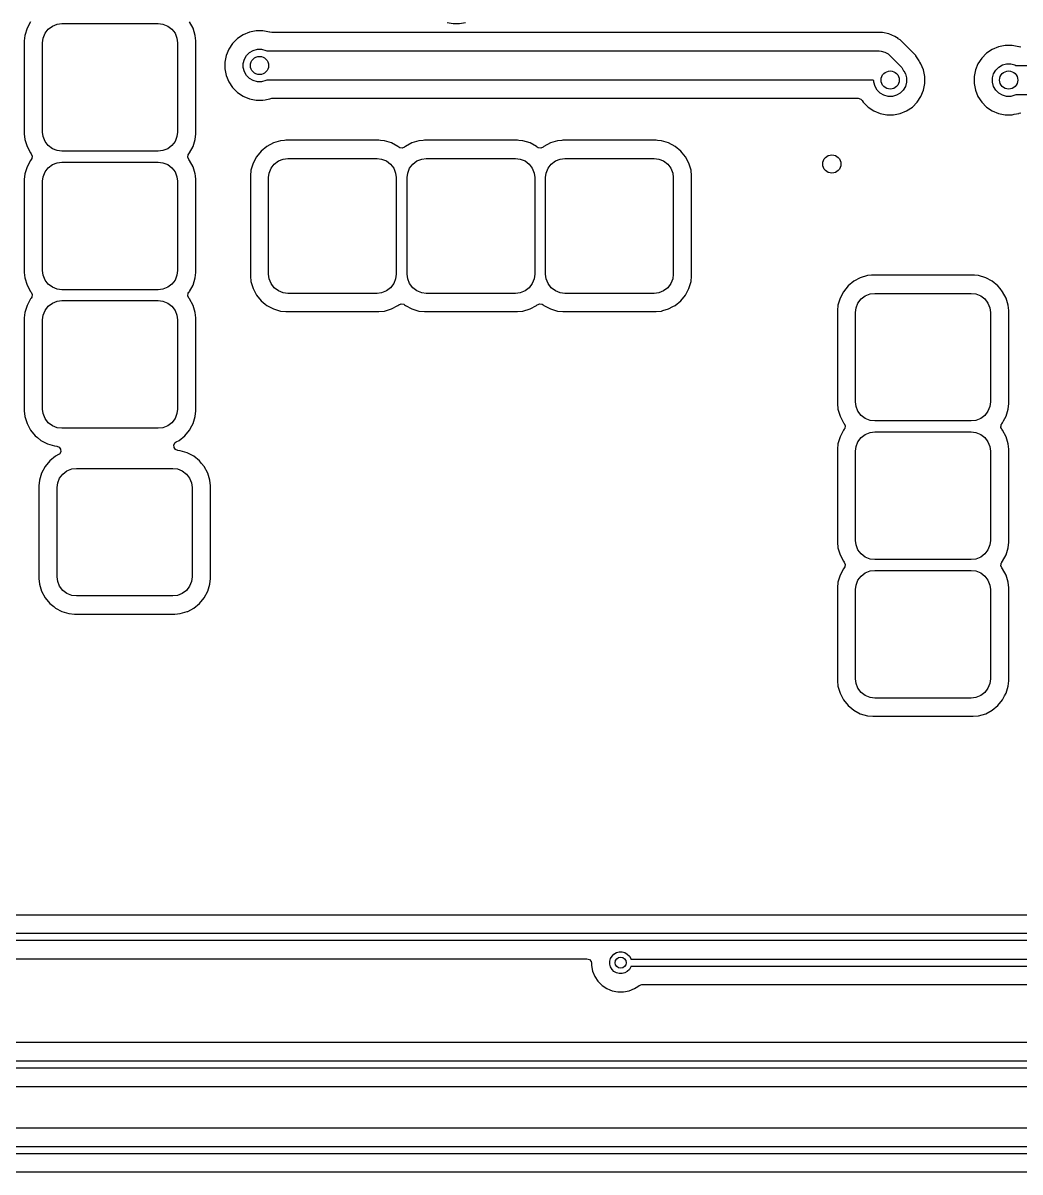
# Model space of a CAD drawing. Extents: x 3.62 to 7.51, y -6.04 to -1.71.
# Drawn here: x 5.345 to 6.422, y -4.203 to -2.962 of the extents above; entities that cross this region are included whole.
import ezdxf

# ---------------------------------------------------------------- set-up
doc = ezdxf.new("R2010")
doc.units = 0
doc.header["$MEASUREMENT"] = 0
doc.layers.add('BLACK', color=7, linetype='CONTINUOUS')

msp = doc.modelspace()

# ---------------------------------------------------------------- linework, layer by layer
at = {"layer": 'BLACK', "linetype": 'CONTINUOUS'}
for p, q in [((5.3531, -2.9607), (5.3493, -2.9677)), ((5.3722, -2.9687), (5.3767, -2.9653)), ((5.3767, -2.9653), (5.3819, -2.9632)), ((5.3819, -2.9632), (5.3868, -2.9626)), ((5.3868, -2.9626), (5.4911, -2.9626)), ((5.4911, -2.9626), (5.496, -2.9632)), ((5.496, -2.9632), (5.5013, -2.9653)), ((5.5013, -2.9653), (5.5058, -2.9687)), ((5.5286, -2.9677), (5.5249, -2.9607)), ((5.8032, -2.9613), (5.8095, -2.9626)), ((5.8095, -2.9626), (5.8097, -2.9626)), ((5.8097, -2.9626), (5.8097, -2.9626)), ((5.8097, -2.9626), (5.8097, -2.9626)), ((5.8097, -2.9626), (5.8163, -2.9626)), ((5.8163, -2.9626), (5.8228, -2.9613)), ((5.8163, -2.9626), (5.8163, -2.9626)), ((5.347, -2.9754), (5.3464, -2.9813)), ((5.3493, -2.9677), (5.347, -2.9754)), ((5.3667, -2.9784), (5.3688, -2.9731)), ((5.3688, -2.9731), (5.3722, -2.9687)), ((5.5058, -2.9687), (5.5092, -2.9731)), ((5.5092, -2.9731), (5.5112, -2.9784)), ((5.5309, -2.9754), (5.5286, -2.9677)), ((5.5286, -2.9677), (5.5286, -2.9677)), ((5.5286, -2.9677), (5.5286, -2.9677)), ((5.5315, -2.9813), (5.5309, -2.9754)), ((5.5827, -2.9747), (5.5765, -2.9788)), ((5.5895, -2.9719), (5.5827, -2.9747)), ((5.5827, -2.9747), (5.5827, -2.9747)), ((5.5967, -2.9705), (5.5895, -2.9719)), ((5.5895, -2.9719), (5.5895, -2.9719)), ((5.6041, -2.9705), (5.5967, -2.9705)), ((5.5967, -2.9705), (5.5967, -2.9705)), ((5.6113, -2.9719), (5.6041, -2.9705)), ((5.6041, -2.9705), (5.6041, -2.9705)), ((5.6117, -2.972), (5.6113, -2.9719)), ((5.6113, -2.9719), (5.6113, -2.9719)), ((5.6113, -2.9719), (5.6113, -2.9719)), ((5.6136, -2.9724), (5.6117, -2.972)), ((6.2732, -2.9724), (5.6136, -2.9724)), ((6.28, -2.9738), (6.2732, -2.9724)), ((6.2732, -2.9724), (6.2732, -2.9724)), ((6.2732, -2.9724), (6.2732, -2.9724)), ((6.2833, -2.9751), (6.28, -2.9738)), ((6.28, -2.9738), (6.28, -2.9738)), ((6.2865, -2.9765), (6.2833, -2.9751)), ((6.29, -2.9788), (6.2865, -2.9765)), ((5.3464, -2.9813), (5.3464, -3.0817)), ((5.3661, -2.9833), (5.3667, -2.9784)), ((5.3661, -3.0797), (5.3661, -2.9833)), ((5.5112, -2.9784), (5.5118, -2.9833)), ((5.5118, -2.9833), (5.5118, -3.0797)), ((5.5315, -3.0042), (5.5315, -2.9813)), ((5.5672, -2.9901), (5.5644, -2.997)), ((5.5713, -2.984), (5.5672, -2.9901)), ((5.5672, -2.9901), (5.5672, -2.9901)), ((5.5765, -2.9788), (5.5713, -2.984)), ((5.5713, -2.984), (5.5713, -2.984)), ((5.5765, -2.9788), (5.5765, -2.9788)), ((6.2901, -2.9789), (6.29, -2.9788)), ((6.2923, -2.9803), (6.2901, -2.9789)), ((6.2901, -2.9789), (6.2901, -2.9789)), ((6.309, -2.9971), (6.2923, -2.9803)), ((6.2923, -2.9803), (6.2923, -2.9803)), ((6.3985, -2.9876), (6.3917, -2.9905)), ((6.4058, -2.9862), (6.3985, -2.9876)), ((6.3985, -2.9876), (6.3985, -2.9876)), ((6.4131, -2.9862), (6.4058, -2.9862)), ((6.4058, -2.9862), (6.4058, -2.9862)), ((6.4204, -2.9876), (6.4131, -2.9862)), ((6.4131, -2.9862), (6.4131, -2.9862)), ((6.4207, -2.9878), (6.4204, -2.9876)), ((6.4204, -2.9876), (6.4204, -2.9876)), ((6.4204, -2.9876), (6.4204, -2.9876)), ((6.4226, -2.9882), (6.4207, -2.9878)), ((5.5644, -2.997), (5.563, -3.0042)), ((5.5644, -2.997), (5.5644, -2.997)), ((5.5828, -3.0056), (5.584, -3.0011)), ((5.584, -3.0011), (5.5863, -2.9971)), ((5.5863, -2.9971), (5.5896, -2.9938)), ((5.5896, -2.9938), (5.5936, -2.9915)), ((5.5936, -2.9915), (5.5981, -2.9903)), ((5.5981, -2.9903), (5.6027, -2.9903)), ((5.6027, -2.9903), (5.6072, -2.9915)), ((5.6072, -2.9915), (5.6082, -2.9921)), ((5.6082, -2.9921), (6.2697, -2.9921)), ((6.2697, -2.9921), (6.2717, -2.9923)), ((6.2717, -2.9923), (6.2757, -2.9933)), ((6.2757, -2.9933), (6.2793, -2.9954)), ((6.2793, -2.9954), (6.2808, -2.9967)), ((6.2808, -2.9967), (6.2926, -3.0085)), ((6.3093, -2.9974), (6.309, -2.9971)), ((6.309, -2.9971), (6.309, -2.9971)), ((6.309, -2.9971), (6.309, -2.9971)), ((6.3129, -3.0029), (6.3093, -2.9974)), ((6.3804, -2.9998), (6.3763, -3.0059)), ((6.3856, -2.9946), (6.3804, -2.9998)), ((6.3804, -2.9998), (6.3804, -2.9998)), ((6.3917, -2.9905), (6.3856, -2.9946)), ((6.3856, -2.9946), (6.3856, -2.9946)), ((6.3917, -2.9905), (6.3917, -2.9905)), ((5.5315, -3.0817), (5.5315, -3.0042)), ((5.563, -3.0042), (5.563, -3.0116)), ((5.563, -3.0116), (5.5644, -3.0188)), ((5.5828, -3.0102), (5.5828, -3.0056)), ((5.584, -3.0147), (5.5828, -3.0102)), ((5.5863, -3.0187), (5.584, -3.0147)), ((6.2926, -3.0085), (6.294, -3.0101)), ((6.294, -3.0101), (6.296, -3.0137)), ((6.296, -3.0137), (6.2961, -3.0137)), ((6.2961, -3.0137), (6.2979, -3.0168)), ((6.3133, -3.0039), (6.3129, -3.0029)), ((6.3135, -3.0042), (6.3133, -3.0039)), ((6.3136, -3.0043), (6.3135, -3.0042)), ((6.3147, -3.0059), (6.3136, -3.0043)), ((6.3175, -3.0127), (6.3147, -3.0059)), ((6.3147, -3.0059), (6.3147, -3.0059)), ((6.3147, -3.0059), (6.3147, -3.0059)), ((6.3189, -3.0199), (6.3175, -3.0127)), ((6.3735, -3.0127), (6.372, -3.0199)), ((6.3763, -3.0059), (6.3735, -3.0127)), ((6.3735, -3.0127), (6.3735, -3.0127)), ((6.3763, -3.0059), (6.3763, -3.0059)), ((6.3931, -3.0168), (6.3954, -3.0128)), ((6.3954, -3.0128), (6.3987, -3.0096)), ((6.3987, -3.0096), (6.4027, -3.0073)), ((6.4027, -3.0073), (6.4071, -3.0061)), ((6.4071, -3.0061), (6.4118, -3.0061)), ((6.4118, -3.0061), (6.4162, -3.0073)), ((6.4162, -3.0073), (6.4173, -3.0079)), ((6.4173, -3.0079), (7.212, -3.0079)), ((5.5644, -3.0188), (5.5644, -3.0188)), ((5.5644, -3.0188), (5.5672, -3.0256)), ((5.5672, -3.0256), (5.5672, -3.0256)), ((5.5672, -3.0256), (5.5713, -3.0317)), ((5.5896, -3.0219), (5.5863, -3.0187)), ((5.5936, -3.0242), (5.5896, -3.0219)), ((5.5981, -3.0254), (5.5936, -3.0242)), ((5.6027, -3.0254), (5.5981, -3.0254)), ((5.6072, -3.0242), (5.6027, -3.0254)), ((5.6082, -3.0236), (5.6072, -3.0242)), ((6.2632, -3.0236), (5.6082, -3.0236)), ((6.2639, -3.0244), (6.2632, -3.0236)), ((6.2639, -3.0259), (6.2639, -3.0244)), ((6.2651, -3.0304), (6.2639, -3.0259)), ((6.2979, -3.0168), (6.2991, -3.0213)), ((6.2991, -3.0259), (6.2979, -3.0304)), ((6.2991, -3.0213), (6.2991, -3.0259)), ((6.3175, -3.0345), (6.3189, -3.0273)), ((6.3189, -3.0273), (6.3189, -3.0199)), ((6.372, -3.0199), (6.372, -3.0273)), ((6.372, -3.0273), (6.3735, -3.0345)), ((6.3919, -3.0213), (6.3931, -3.0168)), ((6.3919, -3.0259), (6.3919, -3.0213)), ((6.3931, -3.0304), (6.3919, -3.0259)), ((5.5713, -3.0317), (5.5713, -3.0317)), ((5.5713, -3.0317), (5.5765, -3.0369)), ((5.5765, -3.0369), (5.5765, -3.0369)), ((5.5765, -3.0369), (5.5827, -3.041)), ((6.2674, -3.0344), (6.2651, -3.0304)), ((6.2707, -3.0377), (6.2674, -3.0344)), ((6.2747, -3.04), (6.2707, -3.0377)), ((6.2923, -3.0377), (6.2883, -3.04)), ((6.2956, -3.0344), (6.2923, -3.0377)), ((6.2979, -3.0304), (6.2956, -3.0344)), ((6.3147, -3.0413), (6.3175, -3.0345)), ((6.3735, -3.0345), (6.3735, -3.0345)), ((6.3735, -3.0345), (6.3763, -3.0413)), ((6.3954, -3.0344), (6.3931, -3.0304)), ((6.3987, -3.0377), (6.3954, -3.0344)), ((6.4027, -3.04), (6.3987, -3.0377)), ((6.4173, -3.0394), (6.4162, -3.04)), ((7.2185, -3.0394), (6.4173, -3.0394)), ((5.5827, -3.041), (5.5827, -3.041)), ((5.5827, -3.041), (5.5834, -3.0413)), ((5.5834, -3.0413), (5.5895, -3.0439)), ((5.5895, -3.0439), (5.5967, -3.0453)), ((5.5967, -3.0453), (5.5967, -3.0453)), ((5.5967, -3.0453), (5.5967, -3.0453)), ((5.5967, -3.0453), (5.6041, -3.0453)), ((5.6041, -3.0453), (5.6065, -3.0448)), ((5.6041, -3.0453), (5.6041, -3.0453)), ((5.6065, -3.0448), (5.6113, -3.0439)), ((5.6113, -3.0439), (5.6117, -3.0437)), ((5.6113, -3.0439), (5.6113, -3.0439)), ((5.6113, -3.0439), (5.6113, -3.0439)), ((5.6117, -3.0437), (5.6136, -3.0433)), ((5.6136, -3.0433), (6.247, -3.0433)), ((6.247, -3.0433), (6.2497, -3.0441)), ((6.2497, -3.0441), (6.2511, -3.0455)), ((6.2511, -3.0455), (6.2524, -3.0475)), ((6.2524, -3.0475), (6.2524, -3.0475)), ((6.2524, -3.0475), (6.2576, -3.0527)), ((6.2792, -3.0412), (6.2747, -3.04)), ((6.2838, -3.0412), (6.2792, -3.0412)), ((6.2883, -3.04), (6.2838, -3.0412)), ((6.3054, -3.0527), (6.3106, -3.0475)), ((6.3106, -3.0475), (6.3147, -3.0413)), ((6.3763, -3.0413), (6.3763, -3.0413)), ((6.3763, -3.0413), (6.3804, -3.0475)), ((6.3804, -3.0475), (6.3804, -3.0475)), ((6.3804, -3.0475), (6.3856, -3.0527)), ((6.4071, -3.0412), (6.4027, -3.04)), ((6.4118, -3.0412), (6.4071, -3.0412)), ((6.4162, -3.04), (6.4118, -3.0412)), ((6.2576, -3.0527), (6.2576, -3.0527)), ((6.2576, -3.0527), (6.2638, -3.0568)), ((6.2638, -3.0568), (6.2638, -3.0568)), ((6.2638, -3.0568), (6.2638, -3.0568)), ((6.2638, -3.0568), (6.2706, -3.0596)), ((6.2706, -3.0596), (6.2778, -3.061)), ((6.2778, -3.061), (6.2778, -3.061)), ((6.2778, -3.061), (6.2778, -3.061)), ((6.2778, -3.061), (6.2852, -3.061)), ((6.2852, -3.061), (6.2924, -3.0596)), ((6.2852, -3.061), (6.2852, -3.061)), ((6.2924, -3.0596), (6.2992, -3.0568)), ((6.2992, -3.0568), (6.3054, -3.0527)), ((6.3856, -3.0527), (6.3856, -3.0527)), ((6.3856, -3.0527), (6.3917, -3.0568)), ((6.3917, -3.0568), (6.3917, -3.0568)), ((6.3917, -3.0568), (6.3917, -3.0568)), ((6.3917, -3.0568), (6.3985, -3.0596)), ((6.3985, -3.0596), (6.4058, -3.061)), ((6.4058, -3.061), (6.4058, -3.061)), ((6.4058, -3.061), (6.4058, -3.061)), ((6.4058, -3.061), (6.4131, -3.061)), ((6.4131, -3.061), (6.4155, -3.0606)), ((6.4131, -3.061), (6.4131, -3.061)), ((6.4155, -3.0606), (6.4204, -3.0596)), ((6.4204, -3.0596), (6.4207, -3.0594)), ((6.4204, -3.0596), (6.4204, -3.0596)), ((6.4204, -3.0596), (6.4204, -3.0596)), ((6.4207, -3.0594), (6.4226, -3.0591)), ((5.3464, -3.0817), (5.347, -3.0876)), ((5.347, -3.0876), (5.3493, -3.0952)), ((5.3667, -3.0846), (5.3661, -3.0797)), ((5.3688, -3.0899), (5.3667, -3.0846)), ((5.5112, -3.0846), (5.5092, -3.0899)), ((5.5118, -3.0797), (5.5112, -3.0846)), ((5.5286, -3.0952), (5.5309, -3.0876)), ((5.5309, -3.0876), (5.5315, -3.0817)), ((5.623, -3.0891), (5.6154, -3.0915)), ((5.6275, -3.0887), (5.623, -3.0891)), ((5.6289, -3.0886), (5.6275, -3.0887)), ((5.7293, -3.0886), (5.6289, -3.0886)), ((5.7309, -3.0887), (5.7293, -3.0886)), ((5.7353, -3.0891), (5.7309, -3.0887)), ((5.7429, -3.0915), (5.7353, -3.0891)), ((5.7726, -3.0891), (5.765, -3.0915)), ((5.7771, -3.0887), (5.7726, -3.0891)), ((5.7785, -3.0886), (5.7771, -3.0887)), ((5.879, -3.0886), (5.7785, -3.0886)), ((5.8805, -3.0887), (5.879, -3.0886)), ((5.8849, -3.0891), (5.8805, -3.0887)), ((5.8925, -3.0915), (5.8849, -3.0891)), ((5.9222, -3.0891), (5.9146, -3.0915)), ((5.9267, -3.0887), (5.9222, -3.0891)), ((5.9281, -3.0886), (5.9267, -3.0887)), ((6.0286, -3.0886), (5.9281, -3.0886)), ((6.0302, -3.0887), (6.0286, -3.0886)), ((6.0345, -3.0891), (6.0302, -3.0887)), ((6.0421, -3.0915), (6.0345, -3.0891)), ((5.3493, -3.0952), (5.3531, -3.1023)), ((5.3722, -3.0943), (5.3688, -3.0899)), ((5.3767, -3.0977), (5.3722, -3.0943)), ((5.3819, -3.0998), (5.3767, -3.0977)), ((5.3868, -3.1004), (5.3819, -3.0998)), ((5.4911, -3.1004), (5.3868, -3.1004)), ((5.496, -3.0998), (5.4911, -3.1004)), ((5.5013, -3.0977), (5.496, -3.0998)), ((5.5058, -3.0943), (5.5013, -3.0977)), ((5.5092, -3.0899), (5.5058, -3.0943)), ((5.5249, -3.1023), (5.5286, -3.0952)), ((5.6022, -3.1003), (5.5972, -3.1064)), ((5.6084, -3.0952), (5.6022, -3.1003)), ((5.6154, -3.0915), (5.6084, -3.0952)), ((5.6084, -3.0952), (5.6084, -3.0952)), ((5.7499, -3.0952), (5.7429, -3.0915)), ((5.7508, -3.096), (5.7499, -3.0952)), ((5.7499, -3.0952), (5.7499, -3.0952)), ((5.7518, -3.0966), (5.7508, -3.096)), ((5.7545, -3.0971), (5.7518, -3.0966)), ((5.757, -3.096), (5.7545, -3.0971)), ((5.758, -3.0952), (5.757, -3.096)), ((5.765, -3.0915), (5.758, -3.0952)), ((5.758, -3.0952), (5.758, -3.0952)), ((5.8995, -3.0952), (5.8925, -3.0915)), ((5.9004, -3.096), (5.8995, -3.0952)), ((5.8995, -3.0952), (5.8995, -3.0952)), ((5.9014, -3.0966), (5.9004, -3.096)), ((5.9041, -3.0971), (5.9014, -3.0966)), ((5.9066, -3.096), (5.9041, -3.0971)), ((5.9076, -3.0952), (5.9066, -3.096)), ((5.9146, -3.0915), (5.9076, -3.0952)), ((5.9076, -3.0952), (5.9076, -3.0952)), ((6.0491, -3.0952), (6.0421, -3.0915)), ((6.0553, -3.1003), (6.0491, -3.0952)), ((6.0491, -3.0952), (6.0491, -3.0952)), ((6.0569, -3.1023), (6.0553, -3.1003)), ((5.3531, -3.1103), (5.3493, -3.1173)), ((5.3531, -3.1023), (5.3531, -3.1023)), ((5.3531, -3.1023), (5.3538, -3.1032)), ((5.3538, -3.1094), (5.3531, -3.1103)), ((5.3531, -3.1103), (5.3531, -3.1103)), ((5.3538, -3.1032), (5.3549, -3.1057)), ((5.3545, -3.1084), (5.3538, -3.1094)), ((5.3549, -3.1057), (5.3545, -3.1084)), ((5.3767, -3.1149), (5.3819, -3.1128)), ((5.3819, -3.1128), (5.3868, -3.1122)), ((5.3868, -3.1122), (5.4911, -3.1122)), ((5.4911, -3.1122), (5.496, -3.1128)), ((5.496, -3.1128), (5.5013, -3.1149)), ((5.523, -3.1069), (5.5235, -3.1042)), ((5.5241, -3.1094), (5.523, -3.1069)), ((5.5235, -3.1042), (5.5241, -3.1032)), ((5.5241, -3.1032), (5.5249, -3.1023)), ((5.5249, -3.1103), (5.5241, -3.1094)), ((5.5249, -3.1023), (5.5249, -3.1023)), ((5.5286, -3.1173), (5.5249, -3.1103)), ((5.5249, -3.1103), (5.5249, -3.1103)), ((5.5934, -3.1134), (5.5911, -3.121)), ((5.5972, -3.1064), (5.5934, -3.1134)), ((5.5972, -3.1064), (5.5972, -3.1064)), ((5.6129, -3.1188), (5.6163, -3.1143)), ((5.6163, -3.1143), (5.6208, -3.1109)), ((5.6208, -3.1109), (5.626, -3.1089)), ((5.626, -3.1089), (5.6309, -3.1083)), ((5.6309, -3.1083), (5.7274, -3.1083)), ((5.7274, -3.1083), (5.7323, -3.1089)), ((5.7323, -3.1089), (5.7375, -3.1109)), ((5.7375, -3.1109), (5.742, -3.1143)), ((5.742, -3.1143), (5.7454, -3.1188)), ((5.7625, -3.1188), (5.7659, -3.1143)), ((5.7659, -3.1143), (5.7704, -3.1109)), ((5.7704, -3.1109), (5.7756, -3.1089)), ((5.7756, -3.1089), (5.7805, -3.1083)), ((5.7805, -3.1083), (5.877, -3.1083)), ((5.877, -3.1083), (5.8819, -3.1089)), ((5.8819, -3.1089), (5.8871, -3.1109)), ((5.8871, -3.1109), (5.8916, -3.1143)), ((5.8916, -3.1143), (5.895, -3.1188)), ((5.9121, -3.1188), (5.9155, -3.1143)), ((5.9155, -3.1143), (5.92, -3.1109)), ((5.92, -3.1109), (5.9252, -3.1089)), ((5.9252, -3.1089), (5.9301, -3.1083)), ((5.9301, -3.1083), (6.0266, -3.1083)), ((6.0266, -3.1083), (6.0315, -3.1089)), ((6.0315, -3.1089), (6.0367, -3.1109)), ((6.0367, -3.1109), (6.0412, -3.1143)), ((6.0412, -3.1143), (6.0446, -3.1188)), ((6.0603, -3.1064), (6.0569, -3.1023)), ((6.0641, -3.1134), (6.0603, -3.1064)), ((6.0603, -3.1064), (6.0603, -3.1064)), ((6.0603, -3.1064), (6.0603, -3.1064)), ((6.0664, -3.121), (6.0641, -3.1134)), ((6.0641, -3.1134), (6.0641, -3.1134)), ((6.0641, -3.1134), (6.0641, -3.1134)), ((5.347, -3.125), (5.3464, -3.1309)), ((5.3493, -3.1173), (5.347, -3.125)), ((5.3667, -3.128), (5.3688, -3.1227)), ((5.3688, -3.1227), (5.3722, -3.1183)), ((5.3722, -3.1183), (5.3767, -3.1149)), ((5.5013, -3.1149), (5.5058, -3.1183)), ((5.5058, -3.1183), (5.5092, -3.1227)), ((5.5092, -3.1227), (5.5112, -3.128)), ((5.5309, -3.125), (5.5286, -3.1173)), ((5.5286, -3.1173), (5.5286, -3.1173)), ((5.5286, -3.1173), (5.5286, -3.1173)), ((5.5311, -3.127), (5.5309, -3.125)), ((5.5911, -3.121), (5.5905, -3.127)), ((5.6102, -3.1289), (5.6108, -3.124)), ((5.6108, -3.124), (5.6129, -3.1188)), ((5.7454, -3.1188), (5.7474, -3.124)), ((5.7474, -3.124), (5.748, -3.1289)), ((5.7598, -3.1289), (5.7604, -3.124)), ((5.7604, -3.124), (5.7625, -3.1188)), ((5.895, -3.1188), (5.8971, -3.124)), ((5.8971, -3.124), (5.8976, -3.1289)), ((5.9094, -3.1289), (5.91, -3.124)), ((5.91, -3.124), (5.9121, -3.1188)), ((6.0446, -3.1188), (6.0467, -3.124)), ((6.0467, -3.124), (6.0472, -3.1289)), ((6.0669, -3.127), (6.0664, -3.121)), ((5.3464, -3.1309), (5.3464, -3.2313)), ((5.3661, -3.1329), (5.3667, -3.128)), ((5.3661, -3.2293), (5.3661, -3.1329)), ((5.5112, -3.128), (5.5118, -3.1329)), ((5.5118, -3.1329), (5.5118, -3.2293)), ((5.5315, -3.1309), (5.5311, -3.127)), ((5.5315, -3.2313), (5.5315, -3.1309)), ((5.5905, -3.127), (5.5905, -3.2353)), ((5.6102, -3.2333), (5.6102, -3.1289)), ((5.748, -3.1289), (5.748, -3.2333)), ((5.7598, -3.2333), (5.7598, -3.1289)), ((5.8976, -3.1289), (5.8976, -3.2333)), ((5.9094, -3.2333), (5.9094, -3.1289)), ((6.0472, -3.1289), (6.0472, -3.2333)), ((6.0669, -3.2353), (6.0669, -3.127)), ((5.3464, -3.2313), (5.347, -3.2372)), ((5.347, -3.2372), (5.3493, -3.2449)), ((5.3667, -3.2342), (5.3661, -3.2293)), ((5.3688, -3.2395), (5.3667, -3.2342)), ((5.5112, -3.2342), (5.5092, -3.2395)), ((5.5118, -3.2293), (5.5112, -3.2342)), ((5.5286, -3.2449), (5.5309, -3.2372)), ((5.5309, -3.2372), (5.5315, -3.2313)), ((5.5905, -3.2353), (5.5911, -3.2412)), ((5.6108, -3.2382), (5.6102, -3.2333)), ((5.6129, -3.2434), (5.6108, -3.2382)), ((5.7474, -3.2382), (5.7454, -3.2434)), ((5.748, -3.2333), (5.7474, -3.2382)), ((5.7604, -3.2382), (5.7598, -3.2333)), ((5.7625, -3.2434), (5.7604, -3.2382)), ((5.8971, -3.2382), (5.895, -3.2434)), ((5.8976, -3.2333), (5.8971, -3.2382)), ((5.91, -3.2382), (5.9094, -3.2333)), ((5.9121, -3.2434), (5.91, -3.2382)), ((6.0467, -3.2382), (6.0446, -3.2434)), ((6.0472, -3.2333), (6.0467, -3.2382)), ((6.0664, -3.2412), (6.0669, -3.2353)), ((6.2492, -3.2371), (6.2422, -3.2409)), ((6.2568, -3.2348), (6.2492, -3.2371)), ((6.2613, -3.2344), (6.2568, -3.2348)), ((6.2628, -3.2342), (6.2613, -3.2344)), ((6.3711, -3.2342), (6.2628, -3.2342)), ((6.3727, -3.2344), (6.3711, -3.2342)), ((6.377, -3.2348), (6.3727, -3.2344)), ((6.3846, -3.2371), (6.377, -3.2348)), ((6.3916, -3.2409), (6.3846, -3.2371)), ((5.3493, -3.2449), (5.3531, -3.2519)), ((5.3722, -3.2439), (5.3688, -3.2395)), ((5.3767, -3.2473), (5.3722, -3.2439)), ((5.3819, -3.2494), (5.3767, -3.2473)), ((5.3868, -3.25), (5.3819, -3.2494)), ((5.4911, -3.25), (5.3868, -3.25)), ((5.496, -3.2494), (5.4911, -3.25)), ((5.5013, -3.2473), (5.496, -3.2494)), ((5.5058, -3.2439), (5.5013, -3.2473)), ((5.5092, -3.2395), (5.5058, -3.2439)), ((5.5249, -3.2519), (5.5286, -3.2449)), ((5.5911, -3.2412), (5.5934, -3.2488)), ((5.5934, -3.2488), (5.5972, -3.2558)), ((5.6163, -3.2479), (5.6129, -3.2434)), ((5.6208, -3.2513), (5.6163, -3.2479)), ((5.742, -3.2479), (5.7375, -3.2513)), ((5.7454, -3.2434), (5.742, -3.2479)), ((5.7659, -3.2479), (5.7625, -3.2434)), ((5.7704, -3.2513), (5.7659, -3.2479)), ((5.8916, -3.2479), (5.8871, -3.2513)), ((5.895, -3.2434), (5.8916, -3.2479)), ((5.9155, -3.2479), (5.9121, -3.2434)), ((5.92, -3.2513), (5.9155, -3.2479)), ((6.0412, -3.2479), (6.0367, -3.2513)), ((6.0446, -3.2434), (6.0412, -3.2479)), ((6.0627, -3.2514), (6.0641, -3.2488)), ((6.0641, -3.2488), (6.0664, -3.2412)), ((6.0641, -3.2488), (6.0641, -3.2488)), ((6.0641, -3.2488), (6.0641, -3.2488)), ((6.2361, -3.2459), (6.231, -3.2521)), ((6.2422, -3.2409), (6.2361, -3.2459)), ((6.2422, -3.2409), (6.2422, -3.2409)), ((6.3978, -3.2459), (6.3916, -3.2409)), ((6.3916, -3.2409), (6.3916, -3.2409)), ((6.4001, -3.2488), (6.3978, -3.2459)), ((6.4028, -3.2521), (6.4001, -3.2488)), ((5.3531, -3.2599), (5.3493, -3.267)), ((5.3531, -3.2519), (5.3531, -3.2519)), ((5.3531, -3.2519), (5.3538, -3.2528)), ((5.3538, -3.259), (5.3531, -3.2599)), ((5.3531, -3.2599), (5.3531, -3.2599)), ((5.3538, -3.2528), (5.3549, -3.2553)), ((5.3545, -3.2581), (5.3538, -3.259)), ((5.3549, -3.2553), (5.3545, -3.2581)), ((5.3767, -3.2645), (5.3819, -3.2624)), ((5.3819, -3.2624), (5.3868, -3.2618)), ((5.3868, -3.2618), (5.4911, -3.2618)), ((5.4911, -3.2618), (5.496, -3.2624)), ((5.496, -3.2624), (5.5013, -3.2645)), ((5.523, -3.2565), (5.5235, -3.2538)), ((5.5241, -3.259), (5.523, -3.2565)), ((5.5235, -3.2538), (5.5241, -3.2528)), ((5.5241, -3.2528), (5.5243, -3.2526)), ((5.5249, -3.2599), (5.5241, -3.259)), ((5.5243, -3.2526), (5.5249, -3.2519)), ((5.5286, -3.267), (5.5249, -3.2599)), ((5.5249, -3.2599), (5.5249, -3.2599)), ((5.5972, -3.2558), (5.5972, -3.2558)), ((5.5972, -3.2558), (5.6022, -3.262)), ((5.6022, -3.262), (5.6065, -3.2655)), ((5.626, -3.2533), (5.6208, -3.2513)), ((5.6309, -3.2539), (5.626, -3.2533)), ((5.7274, -3.2539), (5.6309, -3.2539)), ((5.7323, -3.2533), (5.7274, -3.2539)), ((5.7375, -3.2513), (5.7323, -3.2533)), ((5.7756, -3.2533), (5.7704, -3.2513)), ((5.7805, -3.2539), (5.7756, -3.2533)), ((5.877, -3.2539), (5.7805, -3.2539)), ((5.8819, -3.2533), (5.877, -3.2539)), ((5.8871, -3.2513), (5.8819, -3.2533)), ((5.9252, -3.2533), (5.92, -3.2513)), ((5.9301, -3.2539), (5.9252, -3.2533)), ((6.0266, -3.2539), (5.9301, -3.2539)), ((6.0315, -3.2533), (6.0266, -3.2539)), ((6.0367, -3.2513), (6.0315, -3.2533)), ((6.0491, -3.267), (6.0553, -3.262)), ((6.0553, -3.262), (6.0603, -3.2558)), ((6.0603, -3.2558), (6.0627, -3.2514)), ((6.2273, -3.2591), (6.225, -3.2667)), ((6.231, -3.2521), (6.2273, -3.2591)), ((6.231, -3.2521), (6.231, -3.2521)), ((6.2467, -3.2645), (6.2501, -3.26)), ((6.2501, -3.26), (6.2546, -3.2566)), ((6.2546, -3.2566), (6.2599, -3.2545)), ((6.2599, -3.2545), (6.2648, -3.2539)), ((6.2648, -3.2539), (6.3691, -3.2539)), ((6.3691, -3.2539), (6.374, -3.2545)), ((6.374, -3.2545), (6.3792, -3.2566)), ((6.3792, -3.2566), (6.3837, -3.26)), ((6.3837, -3.26), (6.3871, -3.2645)), ((6.4066, -3.2591), (6.4028, -3.2521)), ((6.4028, -3.2521), (6.4028, -3.2521)), ((6.4028, -3.2521), (6.4028, -3.2521)), ((6.4089, -3.2667), (6.4066, -3.2591)), ((6.4066, -3.2591), (6.4066, -3.2591)), ((6.4066, -3.2591), (6.4066, -3.2591)), ((5.347, -3.2746), (5.3464, -3.2805)), ((5.3493, -3.267), (5.347, -3.2746)), ((5.3667, -3.2776), (5.3688, -3.2724)), ((5.3688, -3.2724), (5.3722, -3.2679)), ((5.3722, -3.2679), (5.3767, -3.2645)), ((5.5013, -3.2645), (5.5058, -3.2679)), ((5.5058, -3.2679), (5.5092, -3.2724)), ((5.5092, -3.2724), (5.5112, -3.2776)), ((5.5309, -3.2746), (5.5286, -3.267)), ((5.5286, -3.267), (5.5286, -3.267)), ((5.5286, -3.267), (5.5286, -3.267)), ((5.5315, -3.2805), (5.5309, -3.2746)), ((5.6065, -3.2655), (5.6084, -3.267)), ((5.6084, -3.267), (5.6084, -3.267)), ((5.6084, -3.267), (5.6084, -3.267)), ((5.6084, -3.267), (5.6154, -3.2707)), ((5.6154, -3.2707), (5.6154, -3.2707)), ((5.6154, -3.2707), (5.6154, -3.2707)), ((5.6154, -3.2707), (5.623, -3.2731)), ((5.623, -3.2731), (5.6289, -3.2736)), ((5.6289, -3.2736), (5.6289, -3.2736)), ((5.6289, -3.2736), (5.7293, -3.2736)), ((5.7293, -3.2736), (5.7353, -3.2731)), ((5.7293, -3.2736), (5.7293, -3.2736)), ((5.7353, -3.2731), (5.7429, -3.2707)), ((5.7429, -3.2707), (5.7499, -3.267)), ((5.7499, -3.267), (5.7508, -3.2662)), ((5.7508, -3.2662), (5.7534, -3.2652)), ((5.7534, -3.2652), (5.7561, -3.2656)), ((5.7561, -3.2656), (5.757, -3.2662)), ((5.757, -3.2662), (5.758, -3.267)), ((5.758, -3.267), (5.758, -3.267)), ((5.758, -3.267), (5.765, -3.2707)), ((5.765, -3.2707), (5.765, -3.2707)), ((5.765, -3.2707), (5.765, -3.2707)), ((5.765, -3.2707), (5.7726, -3.2731)), ((5.7726, -3.2731), (5.7785, -3.2736)), ((5.7785, -3.2736), (5.7785, -3.2736)), ((5.7785, -3.2736), (5.879, -3.2736)), ((5.879, -3.2736), (5.8849, -3.2731)), ((5.879, -3.2736), (5.879, -3.2736)), ((5.8849, -3.2731), (5.8925, -3.2707)), ((5.8925, -3.2707), (5.8995, -3.267)), ((5.8995, -3.267), (5.9004, -3.2662)), ((5.9004, -3.2662), (5.903, -3.2652)), ((5.903, -3.2652), (5.9057, -3.2656)), ((5.9057, -3.2656), (5.9066, -3.2662)), ((5.9066, -3.2662), (5.9076, -3.267)), ((5.9076, -3.267), (5.9076, -3.267)), ((5.9076, -3.267), (5.9146, -3.2707)), ((5.9146, -3.2707), (5.9146, -3.2707)), ((5.9146, -3.2707), (5.9146, -3.2707)), ((5.9146, -3.2707), (5.9222, -3.2731)), ((5.9222, -3.2731), (5.9281, -3.2736)), ((5.9281, -3.2736), (5.9281, -3.2736)), ((5.9281, -3.2736), (6.0286, -3.2736)), ((6.0286, -3.2736), (6.0345, -3.2731)), ((6.0286, -3.2736), (6.0286, -3.2736)), ((6.0345, -3.2731), (6.0359, -3.2726)), ((6.0359, -3.2726), (6.0421, -3.2707)), ((6.0421, -3.2707), (6.0469, -3.2682)), ((6.0421, -3.2707), (6.0421, -3.2707)), ((6.0469, -3.2682), (6.0491, -3.267)), ((6.0491, -3.267), (6.0491, -3.267)), ((6.0491, -3.267), (6.0491, -3.267)), ((6.225, -3.2667), (6.2244, -3.2726)), ((6.2244, -3.2726), (6.2244, -3.373)), ((6.2441, -3.2746), (6.2447, -3.2697)), ((6.2441, -3.3711), (6.2441, -3.2746)), ((6.2447, -3.2697), (6.2467, -3.2645)), ((6.3871, -3.2645), (6.3892, -3.2697)), ((6.3892, -3.2697), (6.3898, -3.2746)), ((6.3898, -3.2746), (6.3898, -3.3711)), ((6.4095, -3.2726), (6.4089, -3.2667)), ((6.4095, -3.373), (6.4095, -3.2726)), ((5.3464, -3.2805), (5.3464, -3.3809)), ((5.3661, -3.2825), (5.3667, -3.2776)), ((5.3661, -3.3789), (5.3661, -3.2825)), ((5.5112, -3.2776), (5.5118, -3.2825)), ((5.5118, -3.2825), (5.5118, -3.3789)), ((5.5315, -3.3809), (5.5315, -3.2805)), ((6.2244, -3.373), (6.225, -3.379)), ((6.2447, -3.376), (6.2441, -3.3711)), ((6.3898, -3.3711), (6.3892, -3.376)), ((6.4089, -3.379), (6.4095, -3.373)), ((5.3464, -3.3809), (5.347, -3.3869)), ((5.347, -3.3869), (5.3493, -3.3945)), ((5.3667, -3.3838), (5.3661, -3.3789)), ((5.3688, -3.3891), (5.3667, -3.3838)), ((5.5112, -3.3838), (5.5092, -3.3891)), ((5.5118, -3.3789), (5.5112, -3.3838)), ((5.5286, -3.3945), (5.5309, -3.3869)), ((5.5309, -3.3869), (5.5315, -3.3809)), ((6.225, -3.379), (6.2273, -3.3866)), ((6.2273, -3.3866), (6.231, -3.3936)), ((6.2467, -3.3812), (6.2447, -3.376)), ((6.2501, -3.3857), (6.2467, -3.3812)), ((6.2546, -3.3891), (6.2501, -3.3857)), ((6.3837, -3.3857), (6.3792, -3.3891)), ((6.3871, -3.3812), (6.3837, -3.3857)), ((6.3892, -3.376), (6.3871, -3.3812)), ((6.4039, -3.3916), (6.4066, -3.3866)), ((6.4066, -3.3866), (6.4089, -3.379)), ((6.4066, -3.3866), (6.4066, -3.3866)), ((6.4066, -3.3866), (6.4066, -3.3866)), ((5.3493, -3.3945), (5.3531, -3.4015)), ((5.3722, -3.3936), (5.3688, -3.3891)), ((5.3767, -3.397), (5.3722, -3.3936)), ((5.3819, -3.399), (5.3767, -3.397)), ((5.3868, -3.3996), (5.3819, -3.399)), ((5.4911, -3.3996), (5.3868, -3.3996)), ((5.496, -3.399), (5.4911, -3.3996)), ((5.5013, -3.397), (5.496, -3.399)), ((5.5058, -3.3936), (5.5013, -3.397)), ((5.5092, -3.3891), (5.5058, -3.3936)), ((5.5249, -3.4015), (5.5272, -3.3971)), ((5.5272, -3.3971), (5.5286, -3.3945)), ((5.5286, -3.3945), (5.5286, -3.3945)), ((5.5286, -3.3945), (5.5286, -3.3945)), ((6.231, -3.3936), (6.231, -3.3936)), ((6.231, -3.3936), (6.2318, -3.3945)), ((6.2318, -3.3945), (6.2329, -3.3971)), ((6.2329, -3.3971), (6.2324, -3.3998)), ((6.2599, -3.3911), (6.2546, -3.3891)), ((6.2648, -3.3917), (6.2599, -3.3911)), ((6.3691, -3.3917), (6.2648, -3.3917)), ((6.374, -3.3911), (6.3691, -3.3917)), ((6.3792, -3.3891), (6.374, -3.3911)), ((6.401, -3.3982), (6.4012, -3.3971)), ((6.4011, -3.3985), (6.401, -3.3982)), ((6.4011, -3.3988), (6.4011, -3.3985)), ((6.4016, -3.3997), (6.4011, -3.3988)), ((6.4012, -3.396), (6.4014, -3.3957)), ((6.4012, -3.3971), (6.4012, -3.396)), ((6.4014, -3.3955), (6.4019, -3.3948)), ((6.4014, -3.3957), (6.4014, -3.3955)), ((6.4021, -3.4007), (6.4016, -3.3997)), ((6.4019, -3.3948), (6.402, -3.3947)), ((6.402, -3.3947), (6.4028, -3.3936)), ((6.4028, -3.3936), (6.4039, -3.3916)), ((5.3531, -3.4015), (5.3531, -3.4015)), ((5.3531, -3.4015), (5.3531, -3.4015)), ((5.3531, -3.4015), (5.3532, -3.4017)), ((5.3532, -3.4017), (5.3581, -3.4076)), ((5.3581, -3.4076), (5.3606, -3.4097)), ((5.3606, -3.4097), (5.3643, -3.4127)), ((5.5137, -3.4127), (5.5198, -3.4076)), ((5.5198, -3.4076), (5.5249, -3.4015)), ((6.2273, -3.4087), (6.225, -3.4163)), ((6.231, -3.4017), (6.2273, -3.4087)), ((6.2318, -3.4007), (6.231, -3.4017)), ((6.231, -3.4017), (6.231, -3.4017)), ((6.2324, -3.3998), (6.2318, -3.4007)), ((6.2467, -3.4141), (6.2501, -3.4096)), ((6.2501, -3.4096), (6.2546, -3.4062)), ((6.2546, -3.4062), (6.2599, -3.4041)), ((6.2599, -3.4041), (6.2648, -3.4035)), ((6.2648, -3.4035), (6.3691, -3.4035)), ((6.3691, -3.4035), (6.374, -3.4041)), ((6.374, -3.4041), (6.3792, -3.4062)), ((6.3792, -3.4062), (6.3837, -3.4096)), ((6.3837, -3.4096), (6.3871, -3.4141)), ((6.4028, -3.4017), (6.4021, -3.4007)), ((6.4066, -3.4087), (6.4028, -3.4017)), ((6.4028, -3.4017), (6.4028, -3.4017)), ((6.4089, -3.4163), (6.4066, -3.4087)), ((6.4066, -3.4087), (6.4066, -3.4087)), ((6.4066, -3.4087), (6.4066, -3.4087)), ((5.3643, -3.4127), (5.3643, -3.4127)), ((5.3643, -3.4127), (5.3643, -3.4127)), ((5.3643, -3.4127), (5.3713, -3.4164)), ((5.3713, -3.4164), (5.3713, -3.4164)), ((5.3713, -3.4164), (5.3713, -3.4164)), ((5.3713, -3.4164), (5.3789, -3.4187)), ((5.3789, -3.4187), (5.3814, -3.419)), ((5.3814, -3.419), (5.384, -3.42)), ((5.384, -3.42), (5.3855, -3.4222)), ((5.3855, -3.4222), (5.3857, -3.425)), ((5.508, -3.4175), (5.5094, -3.4151)), ((5.5082, -3.4203), (5.508, -3.4175)), ((5.5097, -3.4225), (5.5082, -3.4203)), ((5.5094, -3.4151), (5.5105, -3.4144)), ((5.5123, -3.4235), (5.5097, -3.4225)), ((5.5105, -3.4144), (5.5137, -3.4127)), ((5.5148, -3.4238), (5.5123, -3.4235)), ((5.5224, -3.4261), (5.5148, -3.4238)), ((6.225, -3.4163), (6.2244, -3.4222)), ((6.2244, -3.4222), (6.2244, -3.5227)), ((6.2441, -3.4242), (6.2447, -3.4193)), ((6.2441, -3.5207), (6.2441, -3.4242)), ((6.2447, -3.4193), (6.2467, -3.4141)), ((6.3871, -3.4141), (6.3892, -3.4193)), ((6.3892, -3.4193), (6.3898, -3.4242)), ((6.3898, -3.4242), (6.3898, -3.5207)), ((6.4095, -3.4222), (6.4089, -3.4163)), ((6.4095, -3.5227), (6.4095, -3.4222)), ((5.3739, -3.4349), (5.3688, -3.441)), ((5.38, -3.4299), (5.3739, -3.4349)), ((5.3832, -3.4281), (5.38, -3.4299)), ((5.38, -3.4299), (5.38, -3.4299)), ((5.3843, -3.4274), (5.3832, -3.4281)), ((5.3857, -3.425), (5.3843, -3.4274)), ((5.5294, -3.4299), (5.5224, -3.4261)), ((5.5356, -3.4349), (5.5294, -3.4299)), ((5.5294, -3.4299), (5.5294, -3.4299)), ((5.5377, -3.4375), (5.5356, -3.4349)), ((5.3651, -3.4481), (5.3628, -3.4557)), ((5.3688, -3.441), (5.3651, -3.4481)), ((5.3688, -3.441), (5.3688, -3.441)), ((5.3845, -3.4535), (5.3879, -3.449)), ((5.3879, -3.449), (5.3924, -3.4456)), ((5.3924, -3.4456), (5.3977, -3.4435)), ((5.3977, -3.4435), (5.4026, -3.4429)), ((5.4026, -3.4429), (5.5069, -3.4429)), ((5.5069, -3.4429), (5.5118, -3.4435)), ((5.5118, -3.4435), (5.517, -3.4456)), ((5.517, -3.4456), (5.5215, -3.449)), ((5.5215, -3.449), (5.5249, -3.4535)), ((5.5406, -3.441), (5.5377, -3.4375)), ((5.5444, -3.4481), (5.5406, -3.441)), ((5.5406, -3.441), (5.5406, -3.441)), ((5.5406, -3.441), (5.5406, -3.441)), ((5.5467, -3.4557), (5.5444, -3.4481)), ((5.5444, -3.4481), (5.5444, -3.4481)), ((5.5444, -3.4481), (5.5444, -3.4481)), ((5.3628, -3.4557), (5.3622, -3.4616)), ((5.3622, -3.4616), (5.3622, -3.562)), ((5.3819, -3.4636), (5.3825, -3.4587)), ((5.3825, -3.4587), (5.3845, -3.4535)), ((5.5249, -3.4535), (5.527, -3.4587)), ((5.527, -3.4587), (5.5276, -3.4636)), ((5.5473, -3.4616), (5.5467, -3.4557)), ((5.5473, -3.562), (5.5473, -3.4616)), ((5.3819, -3.56), (5.3819, -3.4636)), ((5.5276, -3.4636), (5.5276, -3.56)), ((6.2244, -3.5227), (6.225, -3.5286)), ((6.2447, -3.5256), (6.2441, -3.5207)), ((6.3898, -3.5207), (6.3892, -3.5256)), ((6.4089, -3.5286), (6.4095, -3.5227)), ((6.225, -3.5286), (6.2273, -3.5362)), ((6.2273, -3.5362), (6.231, -3.5432)), ((6.2467, -3.5308), (6.2447, -3.5256)), ((6.2501, -3.5353), (6.2467, -3.5308)), ((6.2546, -3.5387), (6.2501, -3.5353)), ((6.3837, -3.5353), (6.3792, -3.5387)), ((6.3871, -3.5308), (6.3837, -3.5353)), ((6.3892, -3.5256), (6.3871, -3.5308)), ((6.4028, -3.5432), (6.4066, -3.5362)), ((6.4066, -3.5362), (6.4089, -3.5286)), ((6.231, -3.5432), (6.231, -3.5432)), ((6.231, -3.5432), (6.2318, -3.5441)), ((6.2318, -3.5441), (6.2329, -3.5467)), ((6.2329, -3.5467), (6.2324, -3.5494)), ((6.2599, -3.5408), (6.2546, -3.5387)), ((6.2648, -3.5413), (6.2599, -3.5408)), ((6.3691, -3.5413), (6.2648, -3.5413)), ((6.374, -3.5408), (6.3691, -3.5413)), ((6.3792, -3.5387), (6.374, -3.5408)), ((6.401, -3.5478), (6.4012, -3.5467)), ((6.4011, -3.5481), (6.401, -3.5478)), ((6.4011, -3.5484), (6.4011, -3.5481)), ((6.4016, -3.5493), (6.4011, -3.5484)), ((6.4012, -3.5456), (6.4014, -3.5453)), ((6.4012, -3.5467), (6.4012, -3.5456)), ((6.4014, -3.5451), (6.4019, -3.5444)), ((6.4014, -3.5453), (6.4014, -3.5451)), ((6.4019, -3.5444), (6.402, -3.5443)), ((6.402, -3.5443), (6.4028, -3.5432)), ((5.3825, -3.5649), (5.3819, -3.56)), ((5.5276, -3.56), (5.527, -3.5649)), ((6.2273, -3.5583), (6.225, -3.5659)), ((6.231, -3.5513), (6.2273, -3.5583)), ((6.2318, -3.5503), (6.231, -3.5513)), ((6.231, -3.5513), (6.231, -3.5513)), ((6.2324, -3.5494), (6.2318, -3.5503)), ((6.2467, -3.5637), (6.2501, -3.5592)), ((6.2501, -3.5592), (6.2546, -3.5558)), ((6.2546, -3.5558), (6.2599, -3.5537)), ((6.2599, -3.5537), (6.2648, -3.5531)), ((6.2648, -3.5531), (6.3691, -3.5531)), ((6.3691, -3.5531), (6.374, -3.5537)), ((6.374, -3.5537), (6.3792, -3.5558)), ((6.3792, -3.5558), (6.3837, -3.5592)), ((6.3837, -3.5592), (6.3871, -3.5637)), ((6.4021, -3.5503), (6.4016, -3.5493)), ((6.4028, -3.5513), (6.4021, -3.5503)), ((6.4066, -3.5583), (6.4028, -3.5513)), ((6.4028, -3.5513), (6.4028, -3.5513)), ((6.4089, -3.5659), (6.4066, -3.5583)), ((6.4066, -3.5583), (6.4066, -3.5583)), ((6.4066, -3.5583), (6.4066, -3.5583)), ((5.3622, -3.562), (5.3628, -3.568)), ((5.3628, -3.568), (5.3651, -3.5756)), ((5.3845, -3.5702), (5.3825, -3.5649)), ((5.3879, -3.5747), (5.3845, -3.5702)), ((5.5249, -3.5702), (5.5215, -3.5747)), ((5.527, -3.5649), (5.5249, -3.5702)), ((5.5444, -3.5756), (5.5467, -3.568)), ((5.5467, -3.568), (5.5473, -3.562)), ((6.225, -3.5659), (6.2244, -3.5718)), ((6.2244, -3.5718), (6.2244, -3.6723)), ((6.2441, -3.5738), (6.2447, -3.5689)), ((6.2447, -3.5689), (6.2467, -3.5637)), ((6.3871, -3.5637), (6.3892, -3.5689)), ((6.3892, -3.5689), (6.3898, -3.5738)), ((6.4095, -3.5718), (6.4089, -3.5659)), ((6.4095, -3.6723), (6.4095, -3.5718)), ((5.3651, -3.5756), (5.3688, -3.5826)), ((5.3688, -3.5826), (5.3688, -3.5826)), ((5.3688, -3.5826), (5.3739, -3.5887)), ((5.3924, -3.5781), (5.3879, -3.5747)), ((5.3977, -3.5801), (5.3924, -3.5781)), ((5.4026, -3.5807), (5.3977, -3.5801)), ((5.5069, -3.5807), (5.4026, -3.5807)), ((5.5118, -3.5801), (5.5069, -3.5807)), ((5.517, -3.5781), (5.5118, -3.5801)), ((5.5215, -3.5747), (5.517, -3.5781)), ((5.5356, -3.5887), (5.5406, -3.5826)), ((5.5406, -3.5826), (5.5444, -3.5756)), ((6.2441, -3.6703), (6.2441, -3.5738)), ((6.3898, -3.5738), (6.3898, -3.6703)), ((5.3739, -3.5887), (5.3782, -3.5922)), ((5.3782, -3.5922), (5.38, -3.5938)), ((5.38, -3.5938), (5.38, -3.5938)), ((5.38, -3.5938), (5.38, -3.5938)), ((5.38, -3.5938), (5.387, -3.5975)), ((5.387, -3.5975), (5.387, -3.5975)), ((5.387, -3.5975), (5.387, -3.5975)), ((5.387, -3.5975), (5.3946, -3.5998)), ((5.5148, -3.5998), (5.5224, -3.5975)), ((5.5224, -3.5975), (5.5229, -3.5973)), ((5.5229, -3.5973), (5.5294, -3.5938)), ((5.5294, -3.5938), (5.5356, -3.5887)), ((5.5294, -3.5938), (5.5294, -3.5938)), ((5.5294, -3.5938), (5.5294, -3.5938)), ((5.3946, -3.5998), (5.4006, -3.6004)), ((5.4006, -3.6004), (5.4006, -3.6004)), ((5.4006, -3.6004), (5.5089, -3.6004)), ((5.5089, -3.6004), (5.5148, -3.5998)), ((5.5089, -3.6004), (5.5089, -3.6004)), ((6.2244, -3.6723), (6.225, -3.6782)), ((6.2447, -3.6752), (6.2441, -3.6703)), ((6.3898, -3.6703), (6.3892, -3.6752)), ((6.4089, -3.6782), (6.4095, -3.6723)), ((6.225, -3.6782), (6.2273, -3.6858)), ((6.2467, -3.6804), (6.2447, -3.6752)), ((6.2501, -3.6849), (6.2467, -3.6804)), ((6.2546, -3.6883), (6.2501, -3.6849)), ((6.3837, -3.6849), (6.3792, -3.6883)), ((6.3871, -3.6804), (6.3837, -3.6849)), ((6.3892, -3.6752), (6.3871, -3.6804)), ((6.4066, -3.6858), (6.4089, -3.6782)), ((6.2273, -3.6858), (6.231, -3.6928)), ((6.231, -3.6928), (6.231, -3.6928)), ((6.231, -3.6928), (6.2361, -3.699)), ((6.2599, -3.6904), (6.2546, -3.6883)), ((6.2648, -3.6909), (6.2599, -3.6904)), ((6.3691, -3.6909), (6.2648, -3.6909)), ((6.374, -3.6904), (6.3691, -3.6909)), ((6.3792, -3.6883), (6.374, -3.6904)), ((6.3978, -3.699), (6.4028, -3.6928)), ((6.4028, -3.6928), (6.4051, -3.6886)), ((6.4051, -3.6886), (6.4066, -3.6858)), ((6.4066, -3.6858), (6.4066, -3.6858)), ((6.4066, -3.6858), (6.4066, -3.6858)), ((6.2361, -3.699), (6.24, -3.7022)), ((6.24, -3.7022), (6.2422, -3.704)), ((6.2422, -3.704), (6.2422, -3.704)), ((6.2422, -3.704), (6.2422, -3.704)), ((6.2422, -3.704), (6.2492, -3.7078)), ((6.2492, -3.7078), (6.2492, -3.7078)), ((6.2492, -3.7078), (6.2492, -3.7078)), ((6.2492, -3.7078), (6.2568, -3.7101)), ((6.377, -3.7101), (6.3846, -3.7078)), ((6.3846, -3.7078), (6.3916, -3.704)), ((6.3916, -3.704), (6.3978, -3.699)), ((6.2568, -3.7101), (6.2628, -3.7106)), ((6.2628, -3.7106), (6.2628, -3.7106)), ((6.2628, -3.7106), (6.3711, -3.7106)), ((6.3711, -3.7106), (6.377, -3.7101)), ((6.3711, -3.7106), (6.3711, -3.7106)), ((6.685, -3.9252), (5.1535, -3.9252)), ((5.1434, -3.9449), (6.6952, -3.9449)), ((6.6969, -3.9528), (5.1417, -3.9528)), ((5.9795, -3.9722), (5.9811, -3.9696)), ((5.9811, -3.9696), (5.9832, -3.9674)), ((5.9832, -3.9674), (5.9859, -3.9658)), ((5.9859, -3.9658), (5.9889, -3.965)), ((5.9889, -3.965), (5.992, -3.965)), ((5.992, -3.965), (5.9949, -3.9658)), ((5.9949, -3.9658), (5.9976, -3.9674)), ((5.9976, -3.9674), (5.9998, -3.9696)), ((5.9998, -3.9696), (6.0013, -3.9722)), ((5.1451, -3.9725), (5.954, -3.9725)), ((5.954, -3.9725), (5.9567, -3.9732)), ((5.9567, -3.9732), (5.9585, -3.9753)), ((5.9585, -3.9753), (5.9589, -3.9773)), ((5.9589, -3.9773), (5.9589, -3.9799)), ((5.9589, -3.9799), (5.9601, -3.9859)), ((5.9787, -3.9752), (5.9795, -3.9722)), ((5.9787, -3.9783), (5.9787, -3.9752)), ((5.9795, -3.9813), (5.9787, -3.9783)), ((5.9811, -3.9839), (5.9795, -3.9813)), ((6.0013, -3.9813), (5.9998, -3.9839)), ((6.0013, -3.9722), (6.0015, -3.9728)), ((6.0015, -3.9807), (6.0013, -3.9813)), ((6.0015, -3.9728), (6.9737, -3.9728)), ((6.9753, -3.9807), (6.0015, -3.9807)), ((5.9601, -3.9859), (5.9601, -3.9859)), ((5.9601, -3.9859), (5.9625, -3.9917)), ((5.9625, -3.9917), (5.9625, -3.9917)), ((5.9625, -3.9917), (5.9659, -3.9968)), ((5.9832, -3.9861), (5.9811, -3.9839)), ((5.9859, -3.9877), (5.9832, -3.9861)), ((5.9889, -3.9885), (5.9859, -3.9877)), ((5.992, -3.9885), (5.9889, -3.9885)), ((5.9949, -3.9877), (5.992, -3.9885)), ((5.9976, -3.9861), (5.9949, -3.9877)), ((5.9998, -3.9839), (5.9976, -3.9861)), ((5.9659, -3.9968), (5.9659, -3.9968)), ((5.9659, -3.9968), (5.9703, -4.0012)), ((5.9703, -4.0012), (5.9703, -4.0012)), ((5.9703, -4.0012), (5.9755, -4.0047)), ((5.9755, -4.0047), (5.9755, -4.0047)), ((5.9755, -4.0047), (5.9786, -4.006)), ((5.9786, -4.006), (5.9812, -4.0071)), ((5.9812, -4.0071), (5.9873, -4.0083)), ((5.9935, -4.0083), (5.9996, -4.0071)), ((5.9996, -4.0071), (6.0054, -4.0047)), ((6.0054, -4.0047), (6.0088, -4.0024)), ((6.0088, -4.0024), (6.0105, -4.0012)), ((6.0105, -4.0012), (6.0132, -4.0004)), ((6.0132, -4.0004), (6.0133, -4.0004)), ((6.0133, -4.0004), (6.8467, -4.0004)), ((5.9873, -4.0083), (5.9873, -4.0083)), ((5.9873, -4.0083), (5.9873, -4.0083)), ((5.9873, -4.0083), (5.9935, -4.0083)), ((5.9935, -4.0083), (5.9935, -4.0083)), ((6.8031, -4.063), (4.5259, -4.063)), ((4.4823, -4.0827), (6.8133, -4.0827)), ((6.815, -4.0906), (4.4857, -4.0906)), ((4.5285, -4.1103), (6.8115, -4.1103)), ((6.8843, -4.1555), (4.7017, -4.1555)), ((4.7048, -4.1752), (6.8878, -4.1752)), ((6.8861, -4.183), (4.7064, -4.183)), ((4.7166, -4.2027), (6.6449, -4.2027))]:
    msp.add_line(p, q, dxfattribs=at)
at = {"layer": 'BLACK'}
for centre, radius in [((5.6004, -3.0079), 0.00984), ((6.2815, -3.0236), 0.00984), ((6.4094, -3.0236), 0.00984), ((6.2185, -3.1142), 0.00984), ((5.9904, -3.9767), 0.00591)]:
    msp.add_circle(centre, radius, dxfattribs=at)

doc.saveas('drawing.dxf')
